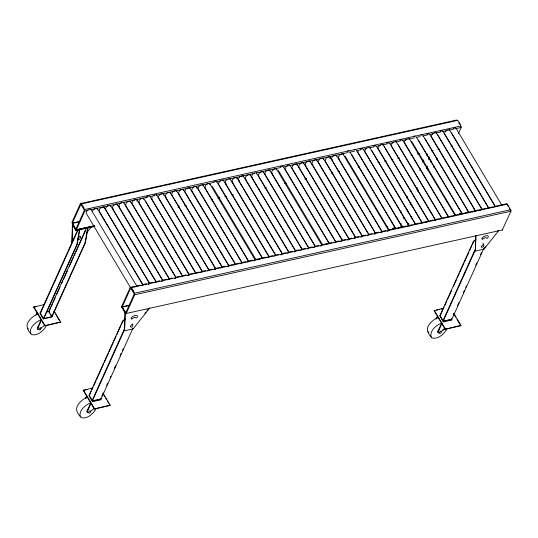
<?xml version="1.0" encoding="UTF-8"?>
<svg xmlns="http://www.w3.org/2000/svg" width="538" height="538" viewBox="0 0 538 538"><rect width="100%" height="100%" fill="white"/><g stroke="black" fill="none" stroke-linecap="round" stroke-linejoin="round"><path stroke-width="0.81" d="M37.956 329.135L37.33 328.624L37.492 327.635L38.628 326.203M38.595 329.491C41.473 332.107 41.971 324.306 38.595 329.491L37.922 329.532L37.62 328.752L41.426 320.204M87.559 412.236L86.948 411.388L87.909 409.546M97.425 209.383L96.974 208.213L95.293 208.374L93.377 209.78L92.341 211.595M104.224 208.206L103.773 207.036C101.588 206.666 98.743 209.067 99.281 211.333L143.088 284.878M110.646 206.444L110.189 205.274C108.01 204.904 105.166 207.312 105.697 209.571L149.503 283.116M117.445 205.274L116.988 204.097C114.809 203.727 111.965 206.135 112.496 208.394L156.302 281.946M130.667 202.335L130.209 201.165C128.031 200.795 125.179 203.196 125.717 205.462L169.524 279.007M132.14 289.713L132.281 290.621L133.061 290.991M143.841 199.41L143.384 198.24C141.198 197.87 138.353 200.27 138.891 202.537L182.698 276.081M170.331 193.525L169.873 192.355C167.695 191.985 164.85 194.393 165.381 196.652L208.757 269.477M176.753 191.763L176.296 190.593C174.11 190.223 171.266 192.631 171.804 194.891L215.61 268.435M183.552 190.593L183.095 189.416C180.916 189.046 178.065 191.454 178.603 193.714L222.409 267.265M203.149 185.906L202.691 184.736C200.506 184.366 197.661 186.767 198.199 189.026L242.006 262.578M209.948 184.729L209.49 183.559C207.305 183.189 204.46 185.59 204.998 187.856L248.805 261.401M230.244 179.887L229.793 178.717C227.608 178.347 224.763 180.748 225.301 183.007L269.108 256.559M237.043 178.71L236.592 177.54C234.407 177.17 231.562 179.578 232.1 181.837L275.476 254.662M243.465 176.948L243.008 175.778C240.829 175.408 237.984 177.816 238.516 180.075L281.892 252.9M250.264 175.778L249.807 174.608C247.628 174.231 244.783 176.639 245.315 178.898L288.698 251.723M256.687 174.016L256.229 172.846C254.05 172.476 251.199 174.877 251.737 177.136L295.544 250.688M263.486 172.839L263.028 171.669C260.849 171.299 257.998 173.7 258.536 175.966L301.912 248.791M269.861 171.091L269.404 169.921C267.218 169.551 264.373 171.952 264.911 174.211L308.287 247.043M276.66 169.914L276.202 168.744C274.017 168.374 271.172 170.775 271.71 173.041L315.517 246.586M296.963 165.072L296.505 163.902C294.32 163.532 291.475 165.933 292.013 168.192L335.82 241.744M303.762 163.895L303.304 162.725C301.119 162.355 298.274 164.762 298.812 167.022L342.619 240.567M310.177 162.133L309.727 160.963C307.541 160.593 304.696 163.001 305.234 165.26L349.041 238.805M323.399 159.201L322.941 158.031C320.762 157.661 317.918 160.062 318.449 162.321L362.256 235.873M336.573 156.276L336.115 155.105C333.93 154.736 331.085 157.136 331.623 159.396L375.43 232.947M391.267 144.877L391.402 145.785L435.639 220.055M439.472 332.793L438.356 332.901L437.757 331.993L438.732 329.814M438.04 332.457L441.859 323.573L441.584 323.109L437.898 331.267L438.147 331.59M72.395 224.037L71.957 242.477L72.67 224.501M94.823 226.424L75.972 230.607L71.897 222.49L80.397 203.593C82.307 203.828 84.634 208.63 84.829 211.03L76.376 229.753L75.576 229.376M124.991 312.343L124.554 330.783L133.175 328.866L149.82 307.897M124.554 330.783L125.267 312.807M422.538 161.467L422.606 159.833M422.814 161.931L422.915 159.477M475.686 235.879L475.384 251.051L483.998 249.134L498.565 230.782M475.384 251.051L475.995 235.53M77.432 230.358L39.967 313.338L43.289 318.92L76.86 244.561L79.442 229.45M43.854 318.442L77.25 244.474L79.839 229.363M86.362 228.058L48.642 311.589L51.688 316.7L85.085 242.732L87.674 227.621M43.289 318.92L51.904 317.003L85.475 242.645L88.064 227.534M428.638 159.261L429.048 156.874M429.028 159.174L429.304 157.58M436.849 159.732L437.118 158.145M72.388 223.062L75.919 229.033L84.399 210.257L80.908 204.312L72.388 223.062L79.765 221.421M122.261 306.788L125.784 312.76L134.265 293.983L130.747 288.032L122.261 306.788L129.638 305.147M124.971 312.874L121.669 306.768L126.161 313.593L134.702 294.757C134.507 292.356 132.173 287.554 130.27 287.319L121.817 306.041L122.119 307.521M458.477 133.451L461.18 127.459C460.985 125.051 458.658 120.25 456.749 120.014L80.397 203.593M502.257 230.022L511.1 210.782L506.957 203.626L500.878 205.018M136.847 201.172L137.062 200.075L136.585 199.416C134.399 199.047 131.554 201.447 132.092 203.707L175.899 277.258M87.324 411.321L87.082 410.992L90.754 402.841L91.036 403.305L87.223 411.852L87.526 412.633L88.649 412.525M163.344 195.287L163.552 194.191L163.075 193.532C160.896 193.162 158.044 195.563 158.582 197.823L202.389 271.374M196.578 188.239L196.794 187.143L196.316 186.484C194.131 186.114 191.286 188.515 191.824 190.782L235.2 263.607M218.361 183.276L220.641 180.412L222.994 179.894M330.009 158.609L330.218 157.513L329.74 156.854C327.561 156.484 324.717 158.885 325.248 161.151L368.631 233.976M358.026 151.924L358.221 151.339M378.046 147.809L378.234 147.224M404.435 141.951L404.63 141.366M431.355 135.973L431.543 135.388M54.21 311.186L60.599 321.912L60.424 322.302L44.748 325.779L33.679 307.191L44.042 304.542M35.999 314.992L37.001 312.766M36.604 314.717L37.277 313.23M78.467 229.148L40.417 313.419L40.807 313.331M37.949 328.274L37.478 327.891L41.15 319.74M46.295 312.114L49.039 311.502L50.411 308.449M51.103 306.929L52.482 303.876M53.168 302.349L55.232 297.776M56.954 293.963L60.054 287.097M61.776 283.291L62.805 280.997M63.497 279.478L67.627 270.325M69.348 266.512L73.484 257.359M74.17 255.839L75.206 253.546M75.892 252.026L78.299 246.686M78.992 245.16L82.435 237.534L82.038 237.621M82.765 236.801L85.421 230.916M44.748 325.779L60.599 321.912M102.906 392.948L110.149 405.107L109.974 405.491L94.305 408.974L83.229 390.38L92.805 387.905M85.603 398.093L86.605 395.874L86.88 396.338L85.878 398.557M124.87 319.027L122.536 321.247L88.958 395.605L92.28 401.18L100.902 399.263L132.846 328.523M89.873 394.361L91.252 391.314M91.937 389.788L92.973 387.501M93.659 385.975L96.073 380.635M96.759 379.115L103.646 363.863M104.332 362.336L108.468 353.184M109.153 351.664L113.283 342.511M113.975 340.984L116.04 336.411M116.726 334.885L120.862 325.732M121.548 324.212L122.926 321.159L125.267 318.947M92.18 400.326L124.547 328.644M92.28 401.18L124.574 329.673M94.305 408.974L110.149 405.107M101.837 396.123L103.209 393.076M106.652 385.45L107.687 383.164M110.095 377.824L110.788 376.297M114.231 368.671L115.603 365.625M120.082 355.712L121.117 353.419M122.489 350.373L123.182 348.846M397.178 219.45L397.871 217.924M400.285 212.571L400.978 211.044M406.849 198.038L407.542 196.511M423.076 162.099L423.769 160.566M393.998 227.581L394.684 226.061M410.178 191.743L410.871 190.217M419.822 170.391L420.508 168.865M423.265 162.765L423.951 161.239M426.634 155.3L427.3 153.834M400.487 225.072L401.173 223.546M410.124 203.72L410.817 202.194M416.668 189.228L417.353 187.708M426.304 167.876L426.997 166.356M403.635 218.885L404.32 217.359M407.071 211.259L407.764 209.733M410.171 204.393L410.864 202.866M426.358 168.555L427.387 166.269M401.536 227.278L402.222 225.758M408.08 212.792L408.766 211.266M411.173 205.933L411.866 204.406M417.717 191.441L418.409 189.914M427.36 170.089L428.046 168.562M430.803 162.463L431.489 160.943M408.026 224.77L408.712 223.243M411.119 217.903L411.812 216.377M433.843 167.58L434.536 166.054M443.635 308.173L434.052 310.648L445.128 329.243L460.797 325.759L460.972 325.376L453.736 313.217M436.089 319.101L437.428 316.136L437.71 316.606L437.038 318.086M475.7 239.296L473.359 241.515L439.788 315.867L443.11 321.448L451.725 319.532L483.669 248.791M440.696 314.629L444.139 307.003M444.832 305.483L446.896 300.903M447.582 299.384L451.718 290.231M453.44 286.418L456.533 279.552M457.226 278.032L459.291 273.452M459.977 271.932L461.355 268.879M462.048 267.352L464.112 262.779M464.798 261.253L468.934 252.1M469.62 250.58L471.685 246.001M472.377 244.481L473.749 241.428L476.09 239.208M443.009 320.594L475.37 248.912M443.11 321.448L475.397 249.935M445.128 329.243L460.972 325.376M453.346 314.864L454.038 313.345M457.482 305.719L458.86 302.665M463.332 292.753L464.368 290.466M465.74 287.413L466.433 285.893M475.726 265.301L476.762 263.015M480.548 254.629L481.584 252.335M46.598 325.342C43.807 330.473 38.084 335.961 31.809 334.676C28.184 331.368 24.849 325.577 28.776 321.173C31.137 317.951 34.358 315.16 38.232 313.977M152.193 196.888L151.783 198.999L196.02 273.27M96.201 408.443C93.41 413.574 87.687 419.062 81.413 417.777C78.777 414.859 75.031 410.541 77.21 406.345C79.133 402.464 82.502 399.398 86.403 397.555M285.617 167.257L285.214 169.369L329.451 243.64M391.456 144.292L392.888 142.489M444.765 132.456L446.197 130.653M447.024 328.711C444.24 333.842 438.517 339.33 432.236 338.046C428.618 334.737 425.282 328.947 429.21 324.542C431.57 321.32 434.785 318.53 438.658 317.346M86.82 232.698L91.5 226.801M144.863 313.331L145.906 312.02M146.941 310.708L147.984 309.397M485.283 246.707L483.723 248.67L483.998 249.134M497.246 231.629L498.289 230.318M145.394 198.058L145.885 197.446M378.591 146.605L380.998 144.588L382.673 144.426M404.98 140.748L406.062 139.564M431.9 134.769L434.3 132.751L435.982 132.59M391.415 229.605L393.977 227.991L395.013 228.038L395.484 228.704M457.939 214.83L460.501 213.216L461.537 213.27L462.014 213.929M146.471 196.881L147.802 196.047L149.477 195.879M153.269 195.704L154.601 194.87L156.276 194.709M286.7 166.074L288.025 165.24L289.706 165.079M259.141 259.222L260.466 258.381L262.147 258.22M398.806 227.863L400.776 226.814L402.128 227.13L356.607 150.694M418.826 223.754L420.797 222.705L422.148 223.014M472.129 211.918L474.099 210.862L475.457 211.178M40.592 328.382L45.239 325.019M90.196 411.483L94.177 408.598M442.734 329.848L444.065 328.886M441.019 331.751L445.007 328.866M430.131 159.456L429.485 159.793M213.842 181.588L216.189 181.064M280.554 166.773L282.907 166.249M40.121 320.029C35.3 322.504 28.823 327.75 30.74 333.802M360.305 149.06L362.652 148.535M373.527 146.121L375.874 145.603M386.741 143.189L389.095 142.664M393.54 142.012L395.894 141.487M399.916 140.263L402.269 139.739M406.715 139.086L409.068 138.562M134.419 286.848L136.773 286.324M426.829 134.285L429.183 133.76M440.05 131.353L442.404 130.828M446.849 130.176L449.203 129.651M453.272 128.414L455.625 127.889M193.081 273.56L195.435 273.035M266.592 257.567L268.946 257.043M326.505 243.929L328.859 243.405M406.257 226.216L408.611 225.691M426.278 222.1L428.167 221.474M89.725 403.13C84.903 405.612 78.427 410.85 80.344 416.903M432.7 220.338L435.047 219.82M445.868 217.413L447.757 216.787L448.544 217.157L403.016 140.721M465.989 212.611L467.878 211.985L468.659 212.355L423.13 135.919M479.587 210.264L481.476 209.632M486.009 208.502L488.356 207.984M499.224 205.57L501.113 204.938L501.893 205.308L456.372 128.878M347.38 151.05L348.597 150.781M354.179 149.873L355.396 149.604M413.904 136.275L415.121 136.006M420.703 135.099L422.384 134.937M141.245 285.53L142.462 285.254M148.044 284.353L149.261 284.084M154.467 282.591L155.684 282.322M161.266 281.414L162.483 281.145M167.688 279.659L168.905 279.383M174.487 278.482L175.704 278.213M180.862 276.734L182.073 276.458M187.661 275.557L188.878 275.288M200.553 272.026L202.234 271.858M207.352 270.849L208.569 270.58M214.151 269.673L215.368 269.404M220.573 267.911L221.791 267.642M227.372 266.734L228.589 266.465M233.795 264.978L235.012 264.703M240.594 263.802L241.811 263.533M246.962 262.053L248.179 261.777M253.761 260.876L254.978 260.607M274.064 256.034L275.281 255.765M280.863 254.857L282.08 254.588M287.285 253.095L288.502 252.826M294.084 251.919L295.301 251.649M300.507 250.163L301.724 249.888M307.306 248.986L308.523 248.717M313.681 247.238L314.891 246.969M320.48 246.061L321.697 245.792M333.977 242.396L335.658 242.228M340.776 241.219L341.993 240.95M347.582 240.042L348.792 239.773M353.997 238.28L355.215 238.011M360.796 237.103L362.013 236.834M367.219 235.348L368.436 235.072M374.018 234.171L375.235 233.902M380.393 232.423L381.61 232.154M387.192 231.246L388.409 230.977M413.729 224.676L414.946 224.407M440.171 218.805L441.389 218.536M453.339 215.879L454.556 215.61M493.474 206.969L494.691 206.7M441.98 322.921C436.459 324.918 429.29 330.655 431.173 337.171M81.204 203.969L457.549 120.398M84.527 209.551L460.878 125.979M84.829 211.03L88.111 210.304M90.572 209.759L121.729 202.839M123.37 202.476L147.963 197.016M149.604 196.652L154.527 195.556M156.168 195.193L201.259 185.18M202.9 184.816L214.38 182.268M216.02 181.898L220.943 180.808M222.577 180.445L228.32 179.167M229.961 178.804L254.555 173.344M256.196 172.98L280.796 167.513M283.257 166.968L288.173 165.879M289.814 165.516L348.032 152.584M349.673 152.22L354.589 151.131M356.23 150.761L361.146 149.672M362.787 149.308L366.889 148.394M369.35 147.849L374.266 146.76M375.907 146.397L380.83 145.3M382.464 144.937L387.387 143.848M389.028 143.478L393.944 142.388M395.585 142.025L400.507 140.929M402.148 140.566L407.064 139.476M408.705 139.113L414.442 137.836M416.082 137.472L420.185 136.565M422.646 136.013L427.562 134.924M429.203 134.561L434.126 133.464M435.76 133.101L440.683 132.012M442.323 131.649L447.239 130.552M448.88 130.189L453.803 129.093M455.444 128.73L461.18 127.459M72.448 223.357L79.832 221.717M76.376 229.753L94.419 225.752M178.051 207.177L179.692 206.814M184.608 205.718L186.249 205.355M210.849 199.894L212.49 199.531M218.226 198.253L219.867 197.89M224.783 196.8L226.424 196.437M284.642 183.505L286.283 183.142M305.14 178.952L306.781 178.589M331.374 173.128L333.015 172.765M337.938 171.669L339.579 171.306M378.113 162.752L379.754 162.382M384.67 161.292L386.311 160.929M391.234 159.833L392.875 159.47M397.79 158.38L399.431 158.017M410.911 155.469L412.552 155.099M417.468 154.009L419.109 153.646M431.409 150.916L433.05 150.553M437.966 149.456L439.607 149.093M451.086 146.544L452.727 146.181L452.075 146.02M76.181 229.908L94.217 225.899M218.031 198.408L219.665 198.045M231.965 195.314L233.606 194.944M258.206 189.484L259.847 189.12M264.763 188.024L266.404 187.661M304.938 179.107L306.579 178.744M358.234 167.271L359.875 166.908M418.093 153.976L419.734 153.612M75.992 230.082L94.802 225.906M76.86 244.561L77.25 244.474M85.085 242.732L85.475 242.645M386.244 226.72L387.811 226.377M33.679 307.191L36.026 306.667M130.27 287.319L133.545 286.593M136.827 285.86L140.109 285.133M142.57 284.589L146.666 283.674M149.127 283.129L153.229 282.221M155.684 281.677L159.786 280.762M162.247 280.217L166.343 279.309M168.804 278.758L172.086 278.032M175.361 277.305L179.463 276.391M182.745 275.664L186.02 274.938M188.482 274.393L192.584 273.479M195.045 272.934L199.141 272.026M201.602 271.475L205.704 270.567M208.979 269.841L212.261 269.108M214.723 268.563L219.639 267.473M221.279 267.11L225.382 266.196M228.657 265.469L232.759 264.561M236.041 263.828L239.316 263.102M240.957 262.739L245.879 261.643M247.52 261.28L252.436 260.19M254.898 259.639L259.82 258.549M262.275 258.005L266.377 257.09M268.018 256.727L272.934 255.637M275.395 255.093L278.677 254.36M281.959 253.633L286.055 252.726M289.336 251.992L292.618 251.266M295.073 250.721L299.175 249.807M301.636 249.262L305.732 248.354M308.193 247.81L312.296 246.895M314.75 246.35L318.852 245.442M321.314 244.891L326.23 243.801M328.691 243.257L331.973 242.524M335.255 241.797L339.35 240.889M342.632 240.156L345.914 239.43M348.368 238.885L351.65 238.159M354.932 237.426L359.028 236.518M361.489 235.974L365.591 235.059M368.866 234.333L372.148 233.606M374.609 233.055L378.705 232.147M381.166 231.602L386.089 230.506M388.55 229.961L405.766 226.142M408.228 225.59L412.323 224.682M414.785 224.138L418.887 223.223M422.162 222.497L426.264 221.589M427.905 221.226L432.821 220.129M434.462 219.766L439.385 218.67M441.846 218.125L445.941 217.218M447.582 216.854L452.505 215.758M454.139 215.395L472.182 211.387M475.457 210.661L479.56 209.753M481.201 209.39L486.117 208.293M487.758 207.93L492.68 206.841M495.142 206.289L499.237 205.381M131.07 287.695L507.421 204.124M134.392 293.277L510.744 209.706M134.702 294.757L511.053 211.185M122.321 307.084L129.698 305.443M126.248 313.479L502.6 229.908M473.359 241.515L473.749 241.428M122.536 321.247L122.926 321.159M436.405 310.13L439.539 309.431M441.106 309.088L442.673 308.738M83.229 390.38L87.149 389.512M440.353 315.396L439.963 315.483L443.285 321.058L451.907 319.142L451.624 318.678M89.53 395.127L89.14 395.215L92.455 400.79L101.077 398.88L100.801 398.409M443.386 321.912L452.007 319.996M92.563 401.644L101.178 399.727M369.451 147.365C367.272 146.988 364.428 149.396 364.959 151.655L409.196 225.926M339.202 158.596L338.422 158.226C337.884 155.959 340.736 153.559 342.914 153.929L388.328 229.901M332.403 159.766L331.623 159.396M312.813 164.453L312.033 164.083C311.495 161.824 314.34 159.416 316.526 159.793L361.94 235.765M306.014 165.63L305.234 165.26M272.49 173.411L271.71 173.041M265.691 174.581L264.911 174.211M252.517 177.506L251.737 177.136M246.101 179.268L245.315 178.898M239.302 180.445L238.516 180.075M232.88 182.207L232.1 181.837M226.081 183.377L225.301 183.007M205.778 188.219L204.998 187.856M179.383 194.084L178.603 193.714M166.168 197.022L165.381 196.652M139.672 202.9L138.891 202.537M119.698 207.002L118.918 206.632C118.38 204.373 121.232 201.972 123.41 202.342L169.255 279.034M113.283 208.764L112.496 208.394M483.723 244.474C476.702 248.536 486.863 248.374 482.895 243.075M427.851 331.596L428.914 332.471M234.931 263.633L189.517 187.661C187.332 187.291 184.487 189.692 185.025 191.952L228.832 265.503M27.418 328.227L28.487 329.101M458.598 122.926L459.432 124.325M507.637 205.26L508.471 206.653M509.298 208.051L510.549 210.143M451.557 132.906L494.94 205.738M449.519 129.914L495.047 206.35M444.711 133.949L488.948 208.219M443.151 131.81L488.679 208.246M438.342 135.845L482.149 209.39M436.305 132.852L481.826 209.282M475.296 210.432L431.335 136.484M429.929 134.749L475.027 210.459M425.121 138.777L468.928 212.328M418.322 139.954L462.129 213.505M416.331 137.096L461.86 213.532M411.523 141.131L455.76 215.402M409.384 138.824L454.913 215.261M448.813 217.13L404.421 142.462M398.207 144.756L442.014 218.307M396.217 141.75L441.738 218.186M389.842 143.646L435.37 220.082M385.033 147.681L428.84 221.232M382.995 144.688L428.517 221.118M421.987 222.268L378.026 148.32M376.627 146.585L421.718 222.295M371.812 150.62L415.618 224.164M369.774 147.62L415.296 224.057M363.406 149.517L408.927 225.953M358.59 153.552L402.397 227.103M454.408 315.033L455.686 317.178M456.964 319.323L459.95 324.333M351.791 154.729L395.598 228.273M349.808 151.871L395.329 228.3M344.993 155.906L389.23 230.17M434.227 310.265L445.303 328.853M338.422 158.226L382.229 231.77M336.438 155.368L381.96 231.797M437.898 331.267L438.181 331.731M330.063 157.116L375.585 233.546M323.264 158.293L368.362 234.003M312.033 164.083L355.84 237.635M310.043 161.225L355.571 237.661M303.62 162.987L349.149 239.417M296.821 164.164L341.919 239.874M290.022 165.341L335.551 241.77M283.654 167.237L329.182 243.667M278.415 170.546L322.652 244.817M276.519 169.006L321.616 244.716M269.72 170.183L315.248 246.612M263.351 171.931L308.442 247.641M256.552 173.108L302.074 249.538M250.13 174.863L295.651 251.3M243.331 176.04L288.422 251.75M236.908 177.802L282.006 253.512M230.109 178.979L275.638 255.409M223.31 180.156L268.832 256.586M262.309 257.736L218.341 183.788M216.942 182.052L262.033 257.763M212.127 186.081L255.933 259.632M209.807 183.821L254.904 259.531M203.008 184.998L248.536 261.428M196.639 186.747L241.73 262.457M183.418 189.679L228.509 265.395M176.619 190.856L222.14 267.292M170.196 192.617L215.718 269.047M163.397 193.794L208.488 269.504M156.598 194.971L202.12 271.401M150.23 196.868L195.751 273.297M145.415 200.896L189.221 274.447M143.7 198.502L189.228 274.931M136.901 199.679L181.999 275.389M130.532 201.427L175.623 277.137M118.918 206.632L162.725 280.184M117.311 204.359L162.402 280.076M110.512 205.536L156.033 281.973M104.09 207.298L149.187 283.008M97.291 208.475L142.819 284.905M136.659 285.866L90.814 209.174C88.636 208.805 85.784 211.205 86.322 213.465L130.559 287.736M72.65 225.032L75.972 230.607M132.899 328.402L133.175 328.866M54.035 311.576L54.883 313.008M55.737 314.434L59.146 320.157M103.585 394.771L104.863 396.916M105.71 398.342L106.564 399.774M107.418 401.207L108.696 403.352M49.039 311.502L49.799 312.78M50.559 314.058L52.078 316.613L43.464 318.53L40.142 312.948M33.854 306.801L44.923 325.396M83.403 389.996L94.48 408.584M87.075 410.998L87.351 411.462M37.472 327.891L37.747 328.362M437.757 134.722L437.912 135.125M384.448 146.558L384.603 146.961M358.005 152.436L358.16 152.832M343.237 154.191L343.392 154.588M316.842 160.048L316.996 160.452M189.833 187.923L189.995 188.32M123.733 202.604L123.888 203.001M88.198 412.599C91.077 415.215 91.574 407.407 88.198 412.599M439.028 332.861C441.9 335.477 442.397 327.676 439.028 332.861M131.205 318.476C131.279 320.292 133.189 317.568 134.096 317.575C135.287 316.667 136.053 318.933 136.988 317.635C139.55 313.593 131.46 315.571 131.205 318.476M482.028 238.744C482.102 240.56 484.018 237.836 484.92 237.843C486.117 236.935 486.877 239.202 487.811 237.904C490.374 233.862 482.29 235.839 482.028 238.744M78.144 238.556C80.149 242.577 82.321 231.555 78.144 238.556M130.465 326.398C132.462 330.413 134.641 319.39 130.465 326.398"/></g></svg>
